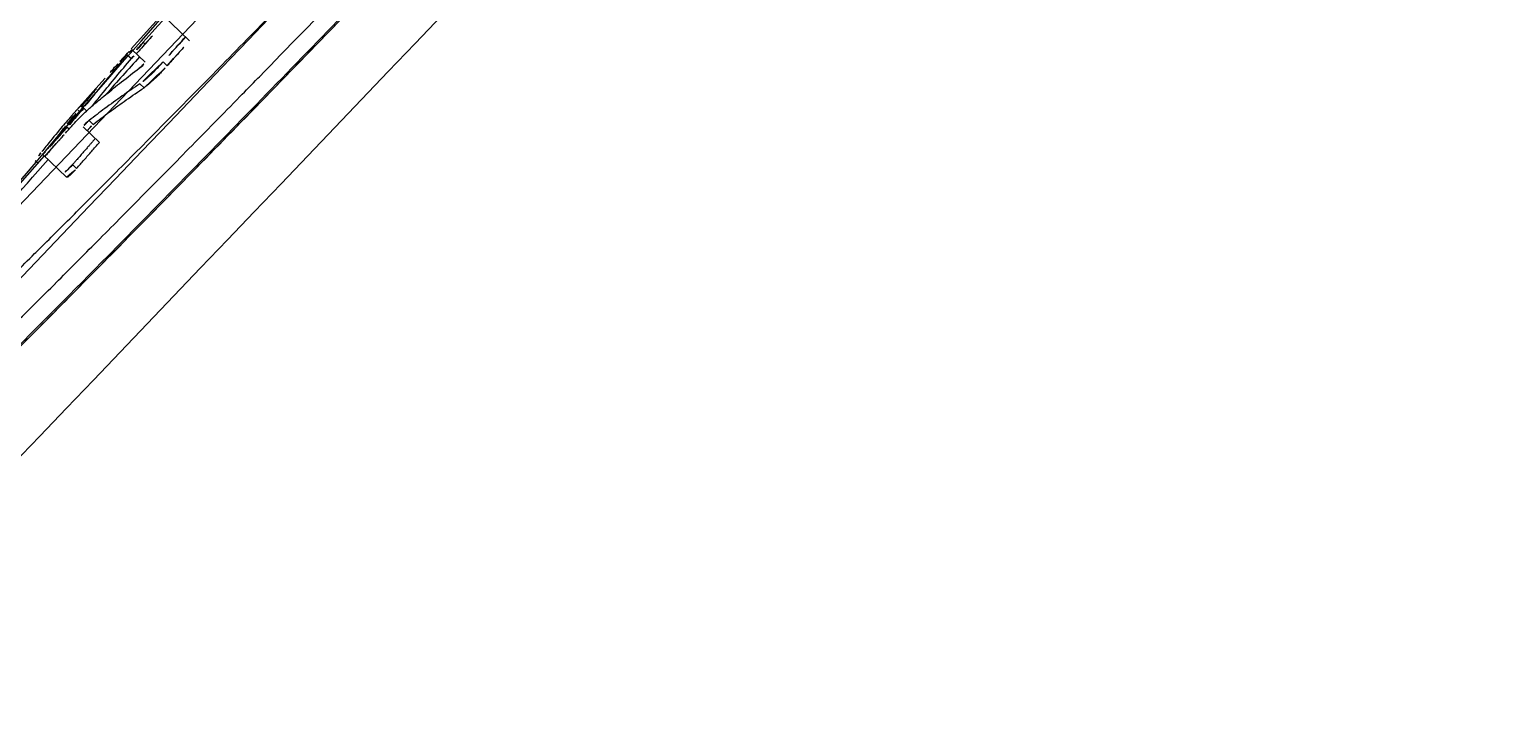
# Model space of a CAD drawing. Header units: millimetres. Extents: x 1145859089 to 1147511753, y -1047484727 to -1047247487.
# Drawn here: x 1146330871.3 to 1146330930.7, y -1047436527.9 to -1047436500.7 of the extents above; entities that cross this region are included whole.
import ezdxf
from ezdxf.xclip import XClip

# ---------------------------------------------------------------- set-up
doc = ezdxf.new("R2010")
doc.units = ezdxf.units.MM
doc.header["$LTSCALE"] = 100
doc.header["$MEASUREMENT"] = 0
doc.header["$XCLIPFRAME"] = 2
doc.linetypes.add('CENTERX2', pattern=[4, 2.5, -0.5, 0.5, -0.5])
doc.layers.get('0').update_dxf_attribs({"linetype": 'CONTINUOUS'})
for name, color, linetype in [('L-지중매입', 3, 'CENTERX2'), ('XREF', 135, 'CONTINUOUS'), ('단지배치도$0$W240910', 135, 'CONTINUOUS')]:
    doc.layers.add(name, color=color, linetype=linetype)

# ---------------------------------------------------------------- blocks, each defined once
blk = doc.blocks.new('단지배치도$0$zw$9902')
at = {"layer": '단지배치도$0$W240910', "linetype": 'ByBlock', "ltscale": 20}
for p, q in [((62174.21, -65162.678), (62288.069, -65043.262)), ((62211.904, -65129.305), (62209.865, -65131.414)), ((62203.055, -65130.756), (62201.797, -65132.156)), ((62203.19, -65130.884), (62202.762, -65131.357)), ((62203.055, -65130.756), (62204.171, -65131.82)), ((62202.656, -65131.475), (62202.286, -65131.884)), ((62202.762, -65131.357), (62202.656, -65131.475)), ((62209.865, -65131.414), (62208.678, -65132.639)), ((62201.64, -65132.388), (62201.806, -65132.547)), ((62202.362, -65132.694), (62201.822, -65132.18)), ((62202.286, -65131.884), (62202.362, -65131.957)), ((62203.257, -65132.842), (62203.09, -65132.684)), ((62208.678, -65132.639), (62207.519, -65133.832)), ((62200.74, -65133.34), (62200.369, -65133.758)), ((62202.155, -65133.569), (62202.321, -65133.728)), ((62206.939, -65133.348), (62207.004, -65133.281)), ((62200.369, -65133.758), (62199.377, -65134.878)), ((62207.519, -65133.832), (62206.387, -65134.995)), ((62199.652, -65134.658), (62199.671, -65134.635)), ((62199.826, -65134.448), (62199.919, -65134.335)), ((62199.861, -65134.552), (62199.986, -65134.672)), ((62199.197, -65135.339), (62199.049, -65135.507)), ((62199.274, -65135.412), (62199.197, -65135.339)), ((62199.198, -65135.213), (62199.282, -65135.11)), ((62199.845, -65135.322), (62200.506, -65135.952)), ((62200.09, -65135.062), (62200.256, -65135.22)), ((62206.387, -65134.995), (62205.282, -65136.127)), ((62199.049, -65135.507), (62198.973, -65135.592)), ((62198.263, -65136.494), (62197.183, -65137.731)), ((62198.323, -65136.329), (62198.217, -65136.448)), ((62198.217, -65136.448), (62198.238, -65136.421)), ((62199.17, -65137.357), (62198.217, -65136.448)), ((62205.282, -65136.127), (62204.203, -65137.231)), ((62197.899, -65136.682), (62198.008, -65136.786)), ((62199.418, -65136.85), (62199.584, -65137.009)), ((62204.203, -65137.231), (62203.149, -65138.307)), ((62203.149, -65138.307), (62202.118, -65139.356)), ((62202.118, -65139.356), (62201.111, -65140.38)), ((62201.111, -65140.38), (62200.126, -65141.378)), ((62200.126, -65141.378), (62199.162, -65142.352)), ((62199.162, -65142.352), (62198.22, -65143.302)), ((62198.22, -65143.302), (62197.299, -65144.228))]:
    blk.add_line(p, q, dxfattribs=at)
at = {"layer": '단지배치도$0$W240910'}
for centre, radius, start, end in [((56819.18, -60798.975), 5399.427, 202.101618, 356.712088), ((57394.291, -57699.4), 11431.377, 251.6277496, 321.4181311), ((57394.291, -57699.4), 11931.377, 251.6277496, 321.4181311)]:
    blk.add_arc(centre, radius, start, end, dxfattribs=at)
at = {"layer": '단지배치도$0$W240910', "linetype": 'ByBlock', "ltscale": 20}
for centre, radius, start, end in [((41791.48, -45638.696), 28226.861, 316.1617116, 316.5676775), ((41450.437, -45313.524), 28703.079, 316.1634055, 316.5659905), ((61242.701, -64192.326), 1347.322, 315.702068, 315.914507), ((62229.556, -65158.998), 38.584, 137.56074, 138.31857), ((62630.64, -65517.994), 576.4, 138.022595, 138.226057), ((62228.722, -65160.803), 39.157, 136.35052, 138.5409), ((62264.538, -65188.116), 84.071, 140.32992, 140.49525), ((62216.988, -65150.986), 23.854, 142.24253, 143.15545), ((62218.156, -65151.887), 25.329, 141.94736, 142.2483), ((61493.358, -64442.771), 993.71, 315.049928, 315.396208)]:
    blk.add_arc(centre, radius, start, end, dxfattribs=at)
at = {"layer": '단지배치도$0$W240910', "linetype": 'ByBlock', "ltscale": 20, "extrusion": (0, 0, -1)}
blk.add_ellipse((62567.39, -65452.708), major_axis=(-485.991, -11.578), ratio=1, start_param=0.708795, end_param=0.862005, dxfattribs=at)
at = {"layer": '단지배치도$0$W240910', "linetype": 'ByBlock', "ltscale": 20}
for points, knots in [([(62253.408, -65084.256), (62253.346, -65084.34), (62253.187, -65084.548), (62252.918, -65084.892), (62252.586, -65085.307), (62252.201, -65085.779), (62251.747, -65086.327), (62251.205, -65086.97), (62250.563, -65087.723), (62249.812, -65088.595), (62248.94, -65089.594), (62247.936, -65090.735), (62246.783, -65092.033), (62245.463, -65093.508), (62243.958, -65095.178), (62242.245, -65097.065), (62240.3, -65099.193), (62238.097, -65101.59), (62235.602, -65104.287), (62232.778, -65107.323), (62229.586, -65110.735), (62225.956, -65114.592), (62221.901, -65118.873), (62217.645, -65123.337), (62213.544, -65127.611), (62209.843, -65131.443), (62206.574, -65134.809), (62203.667, -65137.784), (62201.082, -65140.415), (62198.784, -65142.739), (62196.744, -65144.79), (62194.934, -65146.598), (62193.331, -65148.188), (62191.915, -65149.583), (62190.668, -65150.802), (62189.572, -65151.864), (62188.61, -65152.787), (62187.771, -65153.584), (62187.046, -65154.266), (62186.425, -65154.841), (62185.896, -65155.325), (62185.44, -65155.734), (62185.039, -65156.088), (62184.7, -65156.38), (62184.492, -65156.555), (62184.405, -65156.627)], [0, 0, 0, 0, 0.313904, 0.785938, 1.309904, 1.908722, 2.610799, 3.446041, 4.432154, 5.579577, 6.898803, 8.409937, 10.137933, 12.10808, 14.347045, 16.883775, 19.753734, 22.995188, 26.650958, 30.776923, 35.433042, 40.668896, 46.665278, 53.123251, 59.172395, 64.435061, 69.106362, 73.246956, 76.916151, 80.169465, 83.05019, 85.596842, 87.844859, 89.823381, 91.559072, 93.077294, 94.402921, 95.55651, 96.548523, 97.389382, 98.09617, 98.698881, 99.226154, 99.701164, 100.041093, 100.041093, 100.041093, 100.041093]), ([(62238.123, -65101.472), (62236.448, -65103.289), (62232.632, -65107.404), (62226.475, -65113.966), (62219.653, -65121.157), (62212.794, -65128.314), (62206.53, -65134.78), (62202.598, -65138.792), (62200.859, -65140.554)], [0, 0, 0, 0, 7.412838, 16.836515, 26.99373, 37.150656, 46.573573, 54.002163, 54.002163, 54.002163, 54.002163]), ([(62198.089, -65140.261), (62198.588, -65139.764), (62199.7, -65138.655), (62201.466, -65136.881), (62203.439, -65134.887), (62205.556, -65132.734), (62207.832, -65130.406), (62210.281, -65127.886), (62212.873, -65125.203), (62215.511, -65122.456), (62217.268, -65120.618), (62218.129, -65119.715)], [0, 0, 0, 0, 2.111795, 4.709599, 7.510723, 10.528744, 13.767017, 17.276494, 21.071442, 24.958315, 28.701306, 28.701306, 28.701306, 28.701306]), ([(62202.005, -65132.354), (62202.104, -65132.245), (62202.302, -65132.024), (62202.603, -65131.691), (62202.805, -65131.467), (62202.907, -65131.354)], [0, 0, 0, 0, 0.44224, 0.89104, 1.346421, 1.346421, 1.346421, 1.346421]), ([(62204.005, -65131.662), (62203.902, -65131.777), (62203.697, -65132.005), (62203.392, -65132.346), (62203.19, -65132.571), (62203.09, -65132.684)], [0, 0, 0, 0, 0.463664, 0.920794, 1.371404, 1.371404, 1.371404, 1.371404]), ([(62203.257, -65132.842), (62203.358, -65132.729), (62203.56, -65132.503), (62203.865, -65132.162), (62204.069, -65131.935), (62204.171, -65131.82)], [0, 0, 0, 0, 0.453889, 0.911024, 1.371404, 1.371404, 1.371404, 1.371404]), ([(62201.64, -65132.388), (62201.614, -65132.418), (62201.561, -65132.481), (62201.477, -65132.58), (62201.386, -65132.688), (62201.284, -65132.81), (62201.17, -65132.946), (62201.045, -65133.096), (62200.91, -65133.259), (62200.773, -65133.425), (62200.644, -65133.582), (62200.529, -65133.722), (62200.428, -65133.847), (62200.346, -65133.947), (62200.298, -65134.007), (62200.28, -65134.03)], [0, 0, 0, 0, 0.120015, 0.246004, 0.388164, 0.546429, 0.722566, 0.917695, 1.133518, 1.35961, 1.563339, 1.742379, 1.901836, 2.044735, 2.132037, 2.132037, 2.132037, 2.132037]), ([(62201.343, -65132.669), (62201.364, -65132.645), (62201.411, -65132.592), (62201.488, -65132.504), (62201.581, -65132.399), (62201.686, -65132.281), (62201.76, -65132.198), (62201.797, -65132.156)], [0, 0, 0, 0, 0.0958657, 0.2122719, 0.3511832, 0.5159947, 0.6848191, 0.6848191, 0.6848191, 0.6848191]), ([(62201.822, -65132.18), (62201.848, -65132.204), (62201.698, -65132.277), (62201.677, -65132.345), (62201.64, -65132.388)], [0, 0, 0, 0, 0.1061104, 0.2766588, 0.2766588, 0.2766588, 0.2766588]), ([(62201.806, -65132.547), (62201.828, -65132.52), (62201.889, -65132.451), (62201.95, -65132.382), (62201.989, -65132.339)], [0, 0, 0, 0, 0.1029382, 0.2766589, 0.2766589, 0.2766589, 0.2766589]), ([(62202.286, -65131.884), (62202.31, -65131.907), (62202.192, -65131.961), (62202.147, -65132.047), (62202.039, -65132.124), (62201.957, -65132.308), (62201.909, -65132.262)], [0, 0, 0, 0, 0.1006087, 0.2115507, 0.3346036, 0.5347531, 0.5347531, 0.5347531, 0.5347531]), ([(62200.185, -65134.498), (62200.377, -65134.333), (62200.782, -65133.993), (62201.428, -65133.472), (62201.886, -65133.12), (62202.127, -65132.94)], [0, 0, 0, 0, 0.7577, 1.586758, 2.490156, 2.490156, 2.490156, 2.490156]), ([(62200.223, -65134.466), (62200.346, -65134.313), (62200.664, -65133.918), (62201.191, -65133.277), (62201.598, -65132.792), (62201.806, -65132.547)], [0, 0, 0, 0, 0.588035, 1.521854, 2.487868, 2.487868, 2.487868, 2.487868]), ([(62201.082, -65132.961), (62201.051, -65132.932), (62201.182, -65132.873), (62201.239, -65132.776), (62201.307, -65132.71), (62201.343, -65132.669)], [0, 0, 0, 0, 0.1281578, 0.2266955, 0.3920366, 0.3920366, 0.3920366, 0.3920366]), ([(62202.127, -65132.94), (62202.153, -65132.922), (62202.205, -65132.873), (62202.254, -65132.793), (62202.395, -65132.726), (62202.362, -65132.694)], [0, 0, 0, 0, 0.0928959, 0.2012096, 0.3398219, 0.3398219, 0.3398219, 0.3398219]), ([(62203.09, -65132.684), (62203.046, -65132.733), (62202.956, -65132.832), (62202.825, -65132.971), (62202.704, -65133.094), (62202.597, -65133.197), (62202.504, -65133.283), (62202.404, -65133.372), (62202.291, -65133.469), (62202.2, -65133.536), (62202.155, -65133.569)], [0, 0, 0, 0, 0.200191, 0.400364, 0.572209, 0.718497, 0.844669, 0.952611, 1.121105, 1.290929, 1.290929, 1.290929, 1.290929]), ([(62202.321, -65133.728), (62202.349, -65133.708), (62202.409, -65133.665), (62202.498, -65133.593), (62202.593, -65133.512), (62202.687, -65133.427), (62202.787, -65133.334), (62202.896, -65133.227), (62202.999, -65133.121), (62203.093, -65133.021), (62203.173, -65132.935), (62203.228, -65132.874), (62203.257, -65132.842)], [0, 0, 0, 0, 0.10518, 0.220346, 0.343282, 0.479812, 0.600679, 0.751551, 0.93745, 1.045088, 1.162999, 1.290957, 1.290957, 1.290957, 1.290957]), ([(62198.721, -65141.675), (62198.728, -65141.669), (62199.292, -65141.104), (62200.457, -65139.935), (62202.257, -65138.118), (62204.191, -65136.155), (62205.766, -65134.548), (62206.697, -65133.595), (62206.939, -65133.348)], [0, 0, 0, 0, 0.027123, 2.395799, 4.949845, 7.70089, 10.662526, 11.69911, 11.69911, 11.69911, 11.69911]), ([(62202.155, -65133.569), (62201.912, -65133.731), (62201.434, -65134.059), (62200.747, -65134.558), (62200.303, -65134.896), (62200.09, -65135.062)], [0, 0, 0, 0, 0.874218, 1.738909, 2.547842, 2.547842, 2.547842, 2.547842]), ([(62200.28, -65134.03), (62200.271, -65134.04), (62200.238, -65134.081), (62200.183, -65134.15), (62200.116, -65134.232), (62200.04, -65134.328), (62199.955, -65134.433), (62199.891, -65134.514), (62199.861, -65134.552)], [0, 0, 0, 0, 0.0415059, 0.1580545, 0.2637669, 0.3596446, 0.5249529, 0.6694168, 0.6694168, 0.6694168, 0.6694168]), ([(62199.919, -65134.335), (62199.933, -65134.318), (62199.989, -65134.251), (62200.081, -65134.142), (62200.19, -65134.011), (62200.292, -65133.89), (62200.357, -65133.813), (62200.389, -65133.775)], [0, 0, 0, 0, 0.0686815, 0.2596175, 0.4294879, 0.5815495, 0.7314282, 0.7314282, 0.7314282, 0.7314282]), ([(62200.256, -65135.22), (62200.473, -65135.052), (62200.916, -65134.714), (62201.604, -65134.216), (62202.078, -65133.89), (62202.321, -65133.728)], [0, 0, 0, 0, 0.822861, 1.671834, 2.547837, 2.547837, 2.547837, 2.547837]), ([(62199.128, -65135.577), (62199.209, -65135.485), (62199.37, -65135.304), (62199.605, -65135.047), (62199.823, -65134.824), (62200.013, -65134.645), (62200.131, -65134.543), (62200.185, -65134.498)], [0, 0, 0, 0, 0.367445, 0.729231, 1.044799, 1.30146, 1.512591, 1.512591, 1.512591, 1.512591]), ([(62199.861, -65134.552), (62199.897, -65134.586), (62199.726, -65134.678), (62199.666, -65134.805), (62199.538, -65134.942), (62199.426, -65135.078), (62199.311, -65135.21), (62199.235, -65135.297), (62199.197, -65135.339)], [0, 0, 0, 0, 0.150302, 0.323763, 0.50587, 0.683883, 0.857863, 1.029958, 1.029958, 1.029958, 1.029958]), ([(62199.282, -65135.11), (62199.311, -65135.074), (62199.388, -65134.979), (62199.512, -65134.828), (62199.606, -65134.714), (62199.652, -65134.658)], [0, 0, 0, 0, 0.1403082, 0.366708, 0.5847906, 0.5847906, 0.5847906, 0.5847906]), ([(62199.377, -65134.878), (62199.233, -65135.041), (62198.895, -65135.431), (62198.509, -65135.898), (62198.267, -65136.203), (62198.211, -65136.275)], [0, 0, 0, 0, 0.653374, 1.545792, 1.819834, 1.819834, 1.819834, 1.819834]), ([(62198.366, -65136.257), (62198.4, -65136.215), (62198.452, -65136.149), (62198.525, -65136.055), (62198.588, -65135.975), (62198.658, -65135.887), (62198.734, -65135.791), (62198.818, -65135.686), (62198.911, -65135.57), (62199.012, -65135.444), (62199.108, -65135.324), (62199.172, -65135.246), (62199.198, -65135.213)], [0, 0, 0, 0, 0.161109, 0.253768, 0.355539, 0.467294, 0.589958, 0.72448, 0.871812, 1.032962, 1.20885, 1.334548, 1.334548, 1.334548, 1.334548]), ([(62200.09, -65135.062), (62200.056, -65135.086), (62199.998, -65135.144), (62199.946, -65135.23), (62199.814, -65135.293), (62199.845, -65135.322)], [0, 0, 0, 0, 0.1240984, 0.2289772, 0.3578637, 0.3578637, 0.3578637, 0.3578637]), ([(62200.012, -65135.481), (62200.037, -65135.451), (62200.088, -65135.392), (62200.169, -65135.305), (62200.223, -65135.245), (62200.256, -65135.22)], [0, 0, 0, 0, 0.1175553, 0.2332589, 0.3578632, 0.3578632, 0.3578632, 0.3578632]), ([(62198.294, -65136.521), (62198.334, -65136.475), (62198.397, -65136.404), (62198.484, -65136.305), (62198.558, -65136.222), (62198.637, -65136.132), (62198.723, -65136.035), (62198.813, -65135.933), (62198.902, -65135.832), (62198.984, -65135.739), (62199.059, -65135.655), (62199.105, -65135.602), (62199.128, -65135.577)], [0, 0, 0, 0, 0.183418, 0.285789, 0.39617, 0.515547, 0.644722, 0.784431, 0.924125, 1.048499, 1.158505, 1.259593, 1.259593, 1.259593, 1.259593]), ([(62198.973, -65135.592), (62198.936, -65135.634), (62198.791, -65135.799), (62198.574, -65136.044), (62198.394, -65136.248), (62198.323, -65136.329)], [0, 0, 0, 0, 0.1669202, 0.6601152, 0.9827316, 0.9827316, 0.9827316, 0.9827316]), ([(62200.34, -65135.794), (62200.316, -65135.821), (62200.261, -65135.884), (62200.18, -65135.976), (62200.092, -65136.077), (62200, -65136.182), (62199.913, -65136.282), (62199.835, -65136.371), (62199.772, -65136.444), (62199.693, -65136.534), (62199.608, -65136.631), (62199.512, -65136.742), (62199.45, -65136.812), (62199.418, -65136.85)], [0, 0, 0, 0, 0.108553, 0.250958, 0.368671, 0.508049, 0.672143, 0.764307, 0.86406, 0.961506, 1.123082, 1.251957, 1.402283, 1.402283, 1.402283, 1.402283]), ([(62199.584, -65137.009), (62199.685, -65136.893), (62199.889, -65136.659), (62200.196, -65136.307), (62200.402, -65136.071), (62200.506, -65135.952)], [0, 0, 0, 0, 0.462578, 0.930007, 1.402287, 1.402287, 1.402287, 1.402287]), ([(62186.688, -65150.787), (62187.423, -65149.798), (62189.105, -65147.634), (62192.984, -65142.892), (62196.184, -65139.188), (62198.423, -65136.648)], [0, 0, 0, 0, 3.696381, 8.220258, 18.378708, 18.378708, 18.378708, 18.378708]), ([(62199.418, -65136.85), (62199.447, -65136.878), (62199.317, -65136.938), (62199.256, -65137.034), (62199.154, -65137.111), (62199.042, -65137.234), (62199.003, -65137.198)], [0, 0, 0, 0, 0.1226511, 0.2307745, 0.3887846, 0.5471313, 0.5471313, 0.5471313, 0.5471313]), ([(62199.17, -65137.357), (62199.199, -65137.385), (62199.29, -65137.302), (62199.366, -65137.239), (62199.446, -65137.159), (62199.517, -65137.084), (62199.563, -65137.034), (62199.584, -65137.009)], [0, 0, 0, 0, 0.1215551, 0.2359065, 0.3470061, 0.4495842, 0.5484017, 0.5484017, 0.5484017, 0.5484017]), ([(62186.688, -65150.787), (62186.717, -65150.814), (62186.815, -65150.775), (62186.922, -65150.719), (62187.062, -65150.63), (62187.233, -65150.509), (62187.447, -65150.345), (62187.712, -65150.132), (62188.04, -65149.858), (62188.447, -65149.506), (62188.952, -65149.059), (62189.57, -65148.498), (62190.322, -65147.804), (62191.226, -65146.954), (62192.295, -65145.937), (62193.516, -65144.759), (62194.869, -65143.442), (62196.338, -65141.998), (62197.422, -65140.924), (62198.019, -65140.33), (62198.089, -65140.261)], [0, 0, 0, 0, 0.119668, 0.23634, 0.396307, 0.604907, 0.869553, 1.203409, 1.623361, 2.152528, 2.817912, 3.645571, 4.656817, 5.888304, 7.367869, 9.082794, 10.978252, 13.032661, 15.261197, 15.557989, 15.557989, 15.557989, 15.557989]), ([(62187.81, -65151.816), (62187.823, -65151.828), (62187.887, -65151.866), (62188.017, -65151.757), (62188.21, -65151.653), (62188.475, -65151.443), (62188.816, -65151.17), (62189.245, -65150.802), (62189.776, -65150.333), (62190.426, -65149.742), (62191.214, -65149.009), (62192.154, -65148.12), (62193.242, -65147.076), (62194.459, -65145.894), (62195.79, -65144.588), (62197.223, -65143.17), (62198.211, -65142.185), (62198.721, -65141.675)], [0, 0, 0, 0, 0.056572, 0.198676, 0.428438, 0.754553, 1.189399, 1.747264, 2.448512, 3.315932, 4.382281, 5.677849, 7.195373, 8.904606, 10.769133, 12.789286, 14.953639, 14.953639, 14.953639, 14.953639])]:
    blk.add_open_spline(points, degree=3, knots=knots, dxfattribs=at)
blk = doc.blocks.new('단지배치도')
blk.add_blockref('단지배치도$0$zw$9902', (141034.193, 142437.157))

msp = doc.modelspace()

# ---------------------------------------------------------------- linework, layer by layer
at = {"layer": 'L-지중매입', "ltscale": 2}
msp.add_arc((1146292364.149594, -1047402174.186541, 0), 45716.750817, 303.4822833292, 333.0437788935, dxfattribs=at)

# ---------------------------------------------------------------- block references
at = {"layer": 'XREF'}
ref = msp.add_blockref('단지배치도', (1146127639.433663, -1047513806.462535), dxfattribs=at)
XClip(ref).set_block_clipping_path([(72982.4064819524, 34919.7593965298), (360382.4067475507, 255319.7593436697)])

doc.saveas('drawing.dxf')
